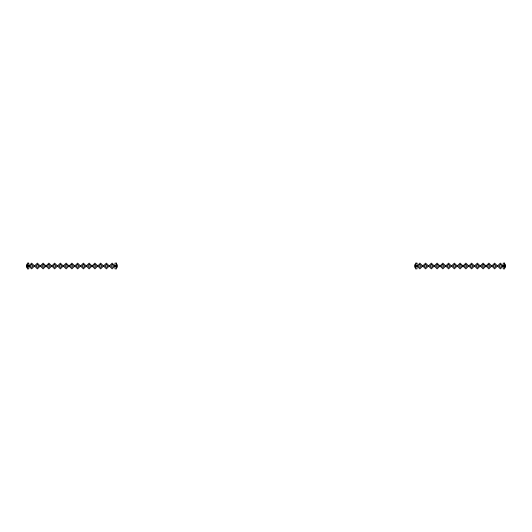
<?xml version="1.0" encoding="UTF-8"?>
<svg xmlns="http://www.w3.org/2000/svg" width="532" height="532" viewBox="0 0 532 532"><rect width="100%" height="100%" fill="white"/><g stroke="black" fill="none" stroke-linecap="round" stroke-linejoin="round"><path stroke-width="0.8" d="M26.6 266L28.755 266L31.634 263.127L37.386 268.873L43.132 263.127L48.884 268.873L54.636 263.127L60.389 268.873L66.141 263.127L71.893 268.873L77.645 263.127L83.398 268.873L89.143 263.127L94.895 268.873L100.648 263.127L106.4 268.873L112.152 263.127L115.025 266L117.186 266M115.025 266L112.152 268.873L106.4 263.127L100.648 268.873L94.895 263.127L89.143 268.873L83.398 263.127L77.645 268.873L71.893 263.127L66.141 268.873L60.389 263.127L54.636 268.873L48.884 263.127L43.132 268.873L37.386 263.127L31.634 268.873L28.755 266M414.814 266L416.975 266L419.848 263.127L425.6 268.873L431.352 263.127L437.104 268.873L442.857 263.127L448.602 268.873L454.355 263.127L460.107 268.873L465.859 263.127L471.611 268.873L477.364 263.127L483.116 268.873L488.868 263.127L494.614 268.873L500.366 263.127L503.245 266L505.4 266M503.245 266L500.366 268.873L494.614 263.127L488.868 268.873L483.116 263.127L477.364 268.873L471.611 263.127L465.859 268.873L460.107 263.127L454.355 268.873L448.602 263.127L442.857 268.873L437.104 263.127L431.352 268.873L425.6 263.127L419.848 268.873L416.975 266M27.318 264.564L26.6 264.564L26.6 267.436L27.318 267.436M116.468 264.564L117.186 264.564L117.186 267.436L116.468 267.436M415.532 264.564L414.814 264.564L414.814 267.436L415.532 267.436M504.682 264.564L505.4 264.564L505.4 267.436L504.682 267.436M31.634 264.564L30.198 266L31.634 267.436L33.07 266L31.634 264.564M37.386 264.564L35.943 266L37.386 267.436L38.823 266L37.386 264.564M43.132 264.564L41.696 266L43.132 267.436L44.575 266L43.132 264.564M48.884 264.564L47.448 266L48.884 267.436L50.327 266L48.884 264.564M54.636 264.564L53.2 266L54.636 267.436L56.073 266L54.636 264.564M60.389 264.564L58.952 266L60.389 267.436L61.825 266L60.389 264.564M66.141 264.564L64.704 266L66.141 267.436L67.577 266L66.141 264.564M71.893 264.564L70.457 266L71.893 267.436L73.33 266L71.893 264.564M77.645 264.564L76.202 266L77.645 267.436L79.082 266L77.645 264.564M83.398 264.564L81.955 266L83.398 267.436L84.834 266L83.398 264.564M89.143 264.564L87.707 266L89.143 267.436L90.586 266L89.143 264.564M94.895 264.564L93.459 266L94.895 267.436L96.332 266L94.895 264.564M100.648 264.564L99.211 266L100.648 267.436L102.084 266L100.648 264.564M106.4 264.564L104.964 266L106.4 267.436L107.836 266L106.4 264.564M112.152 264.564L110.716 266L112.152 267.436L113.589 266L112.152 264.564M419.848 264.564L418.411 266L419.848 267.436L421.284 266L419.848 264.564M425.6 264.564L424.164 266L425.6 267.436L427.036 266L425.6 264.564M431.352 264.564L429.916 266L431.352 267.436L432.789 266L431.352 264.564M437.104 264.564L435.668 266L437.104 267.436L438.541 266L437.104 264.564M442.857 264.564L441.414 266L442.857 267.436L444.293 266L442.857 264.564M448.602 264.564L447.166 266L448.602 267.436L450.045 266L448.602 264.564M454.355 264.564L452.918 266L454.355 267.436L455.798 266L454.355 264.564M460.107 264.564L458.67 266L460.107 267.436L461.543 266L460.107 264.564M465.859 264.564L464.423 266L465.859 267.436L467.296 266L465.859 264.564M471.611 264.564L470.175 266L471.611 267.436L473.048 266L471.611 264.564M477.364 264.564L475.927 266L477.364 267.436L478.8 266L477.364 264.564M483.116 264.564L481.673 266L483.116 267.436L484.552 266L483.116 264.564M488.868 264.564L487.425 266L488.868 267.436L490.305 266L488.868 264.564M494.614 264.564L493.177 266L494.614 267.436L496.057 266L494.614 264.564M500.366 264.564L498.93 266L500.366 267.436L501.802 266L500.366 264.564M28.755 263.127L27.318 263.127L27.318 268.873L28.755 268.873L28.755 263.127M116.468 263.127L115.025 263.127L115.025 268.873L116.468 268.873L116.468 263.127M416.975 263.127L415.532 263.127L415.532 268.873L416.975 268.873L416.975 263.127M504.682 263.127L503.245 263.127L503.245 268.873L504.682 268.873L504.682 263.127"/></g></svg>
